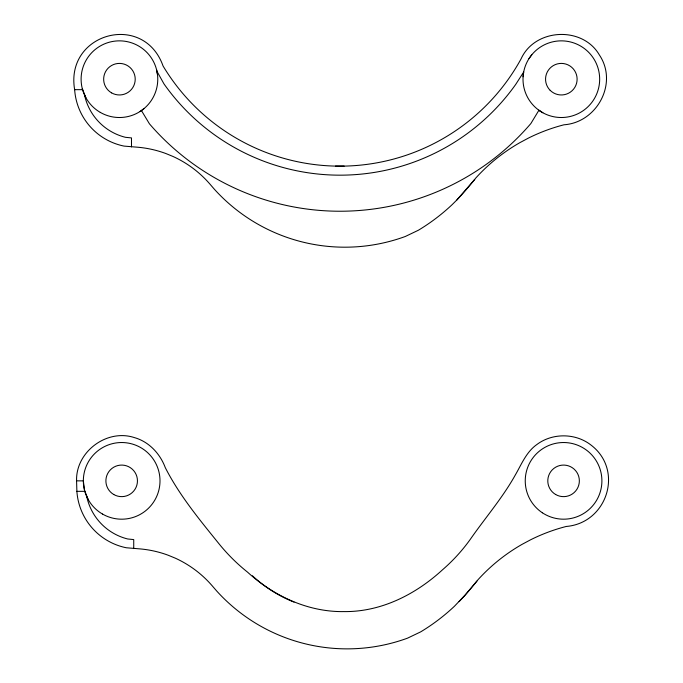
<?xml version="1.0" encoding="UTF-8"?>
<svg xmlns="http://www.w3.org/2000/svg" width="683" height="683" viewBox="0 0 683 683"><rect width="100%" height="100%" fill="white"/><g stroke="black" fill="none" stroke-linecap="round" stroke-linejoin="round"><path stroke-width="1.02" d="M76.581 480.858C75.608 451.915 106.796 428.523 134.312 437.572C148.937 441.653 160.078 453.666 165.295 467.659C179.689 495.867 199.999 520.224 219.755 544.718A185.989 185.989 0 0 0 247.545 572.149C273.439 595.67 306.821 611.609 342.285 611.618L342.926 611.584C380.465 612.352 415.435 594.671 442.567 569.742A174.259 174.259 0 0 0 470.339 539.28C485.229 517.851 502.457 498.009 515.238 475.12C521.479 464.389 526.286 451.967 536.821 444.556C552.419 432.791 575.521 432.979 590.923 445C624.168 470.135 607.23 523.058 566.224 526.465A179.245 179.245 0 0 0 530.631 539.775L522.239 544.257A179.245 179.245 0 0 0 477.895 579.85L465.225 594.961L454.426 606.265A199.188 199.188 0 0 1 420.66 631.877L407.589 638.135A175.881 175.881 0 0 1 216.733 591.043L211.858 585.416A107.683 107.683 0 0 0 175.275 558.156L168.189 555.236A107.683 107.683 0 0 0 138.342 548.765L126.278 547.757A61.88 61.88 0 0 1 76.88 491.333L76.581 480.858L83.343 480.858L84.547 490.385L88.081 499.324M523.084 76.778L523.69 72.005L515.75 84.368A215.427 215.427 0 0 1 164.014 83.949L156.842 71.126M538.913 110.262L530.862 123.546A251.498 251.498 0 0 1 149.432 123.819L141.407 110.509M528.975 58.644L531.801 54.751M474.685 179.441L475.658 178.178A179.245 179.245 0 0 1 520.002 142.585L528.394 138.103A179.245 179.245 0 0 1 563.987 124.793C597.181 122.47 618.328 82.993 599.341 54.913C582.505 25.852 534.926 28.242 521.086 58.849A206.411 206.411 0 0 1 163.058 65.986C143.737 11.491 64.868 32.997 74.643 89.661A61.88 61.88 0 0 0 124.041 146.094L136.105 147.093A107.683 107.683 0 0 1 165.952 153.564L173.038 156.484A107.683 107.683 0 0 1 209.621 183.744L214.496 189.37A175.881 175.881 0 0 0 405.352 236.463L418.423 230.214A199.188 199.188 0 0 0 452.189 204.601L456.859 199.965A327.516 327.516 0 0 0 474.685 179.441L456.859 199.965M139.972 111.551L143.865 108.717M74.643 89.661L82.617 89.661M76.88 491.333L84.854 491.333M335.473 166.097L344.147 166.106M538.81 110.194L542.874 112.772M82.31 88.713L85.845 97.652M156.561 69.657L157.457 74.379M133.731 548.603L133.731 539.587L127.687 538.981A55.562 55.562 0 0 1 86.818 496.874M131.495 146.93L131.495 137.915L125.45 137.309A55.562 55.562 0 0 1 84.581 95.202M476.922 581.113A327.516 327.516 0 0 1 459.096 601.638M294.006 602.107A133.808 133.808 0 0 1 252.437 575.786M113.779 494.526A15.786 15.786 0 0 0 137.454 480.858A15.786 15.786 0 0 0 113.779 467.189A15.786 15.786 0 0 0 113.779 494.526M555.68 494.526A15.786 15.786 0 0 0 579.355 480.858A15.786 15.786 0 0 0 555.68 467.189A15.786 15.786 0 0 0 555.68 494.526M102.51 514.051A38.325 38.325 0 0 0 160.001 480.858A38.325 38.325 0 0 0 102.51 447.664A38.325 38.325 0 0 0 102.51 514.051M542.362 512.779A38.325 38.325 0 0 0 601.825 483.265A38.325 38.325 0 0 0 546.528 446.528A38.325 38.325 0 0 0 542.362 512.779M550.174 90.344A15.786 15.786 0 0 0 576.58 83.266A15.786 15.786 0 0 0 557.251 63.937A15.786 15.786 0 0 0 550.174 90.344M111.542 92.854A15.786 15.786 0 0 0 135.217 79.185A15.786 15.786 0 0 0 111.542 65.517A15.786 15.786 0 0 0 111.542 92.854M100.273 112.379A38.325 38.325 0 0 0 157.764 79.185A38.325 38.325 0 0 0 100.273 45.992A38.325 38.325 0 0 0 100.273 112.379M540.125 111.107A38.325 38.325 0 0 0 599.589 81.593A38.325 38.325 0 0 0 544.291 44.856A38.325 38.325 0 0 0 540.125 111.107"/></g></svg>
